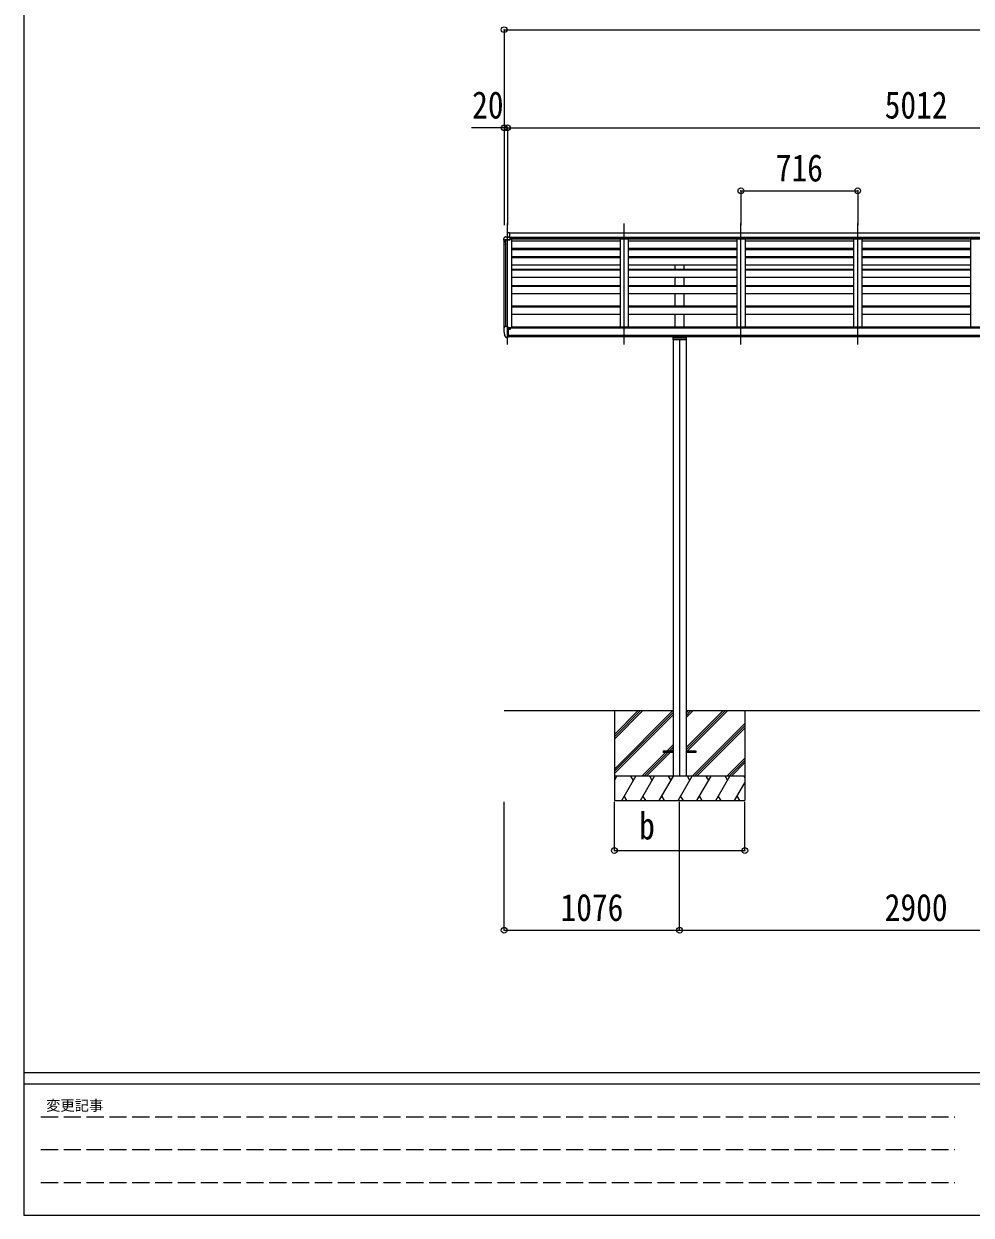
# Model space of a CAD drawing. Units: millimetres at full size. Extents: x -9783 to 9892, y -6828 to 6752.
# Drawn here: x -9783 to -3974, y -6828 to 477 of the extents above; entities that cross this region are included whole.
import ezdxf
from ezdxf.enums import TextEntityAlignment as Align

# ---------------------------------------------------------------- set-up
doc = ezdxf.new("R2010")
doc.units = ezdxf.units.MM
doc.header["$LTSCALE"] = 35
doc.header["$PDMODE"] = 32
doc.header["$PDSIZE"] = 35
doc.linetypes.add('DASHED3', pattern=[4, 3, -1])
for name, color, linetype, lineweight in [('0-0_0', 7, 'Continuous', 9), ('0-1_本体', 4, 'Continuous', 9), ('0-2_部品', 7, 'Continuous', 9), ('0-8_PARTS2', 2, 'Continuous', 9), ('0-A_寸法', 6, 'Continuous', 9), ('F-0_240', 7, 'Continuous', 9)]:
    doc.layers.add(name, color=color, linetype=linetype, lineweight=lineweight)
doc.styles.add('ＭＳ ゴシック', font='')
doc.styles.get('ＭＳ ゴシック').set_extended_font_data('MS Gothic')

msp = doc.modelspace()

# ---------------------------------------------------------------- linework, layer by layer
at = {"layer": '0-0_0'}
for p, q in [((-5801.42, -3736.17), (-6837.92, -3736.17)), ((-6161.92, -3736.17), (-6161.92, -4286.17)), ((-6161.92, -4092.48), (-5805.61, -3736.17)), ((-6161.92, -3880.35), (-6017.74, -3736.17)), ((-6161.92, -3894.49), (-6003.6, -3736.17)), ((-6161.92, -3908.63), (-5989.45, -3736.17)), ((-6161.92, -4106.62), (-5801.42, -3746.12)), ((-6161.92, -4120.76), (-5801.42, -3760.27)), ((-2901.42, -3736.17), (-5722.42, -3736.17)), ((-5722.42, -3961.35), (-5497.24, -3736.17)), ((-5722.42, -3975.49), (-5483.1, -3736.17)), ((-5722.42, -3777.5), (-5681.09, -3736.17)), ((-5722.42, -3763.36), (-5695.23, -3736.17)), ((-5722.42, -3749.22), (-5709.37, -3736.17)), ((-5714.46, -3981.67), (-5468.95, -3736.17)), ((-5361.92, -3736.17), (-5361.92, -4286.17)), ((-5685.11, -4136.17), (-5361.92, -3812.98)), ((-5670.97, -4136.17), (-5361.92, -3827.12)), ((-5656.82, -4136.17), (-5361.92, -3841.27)), ((-5838.97, -3981.67), (-5801.42, -3944.11)), ((-5993.47, -4136.17), (-5847.97, -3990.67)), ((-5979.33, -4136.17), (-5833.83, -3990.67)), ((-5965.19, -4136.17), (-5819.69, -3990.67)), ((-5824.83, -3981.67), (-5801.42, -3958.26)), ((-5810.69, -3981.67), (-5801.42, -3972.4)), ((-5472.97, -4136.17), (-5361.92, -4025.11)), ((-5458.83, -4136.17), (-5361.92, -4039.25)), ((-5444.69, -4136.17), (-5361.92, -4053.4)), ((-5361.92, -4136.17), (-6161.92, -4136.17)), ((-6161.92, -4163.67), (-6146.04, -4136.17)), ((-6117.17, -4286.17), (-6030.57, -4136.17)), ((-6045.57, -4162.15), (-6060.57, -4136.17)), ((-6001.7, -4286.17), (-5915.1, -4136.17)), ((-5930.1, -4162.15), (-5945.1, -4136.17)), ((-5886.23, -4286.17), (-5799.63, -4136.17)), ((-5814.63, -4162.15), (-5829.63, -4136.17)), ((-5770.76, -4286.17), (-5684.16, -4136.17)), ((-5699.16, -4162.15), (-5714.16, -4136.17)), ((-5655.29, -4286.17), (-5568.69, -4136.17)), ((-5583.69, -4162.15), (-5598.69, -4136.17)), ((-5539.82, -4286.17), (-5453.22, -4136.17)), ((-5483.22, -4136.17), (-5468.22, -4162.15)), ((-5367.75, -4136.17), (-5361.92, -4146.27)), ((-5424.35, -4286.17), (-5361.92, -4178.03)), ((-6161.92, -4286.17), (-5361.92, -4286.17)), ((-6102.17, -4260.19), (-6087.17, -4286.17)), ((-5986.7, -4260.19), (-5971.7, -4286.17)), ((-5871.23, -4260.19), (-5856.23, -4286.17)), ((-5755.76, -4260.19), (-5740.76, -4286.17)), ((-5640.29, -4260.19), (-5625.29, -4286.17)), ((-5524.82, -4260.19), (-5509.82, -4286.17)), ((-5409.35, -4260.19), (-5394.35, -4286.17))]:
    msp.add_line(p, q, dxfattribs=at)
at = {"layer": '0-1_本体'}
for p, q in [((-6837.92, -1386.7), (-6837.92, -848.73)), ((-6828.22, -1380.15), (-6828.22, -848.1)), ((-6804.42, -805.2), (-1819.42, -805.2)), ((-6804.42, -832.31), (-1819.42, -832.31)), ((-6801.42, -834.57), (-1822.42, -834.57)), ((-6801.42, -840.22), (-1822.42, -840.22)), ((-6801.42, -841.11), (-1822.42, -841.11)), ((-6792.92, -841.11), (-6792.92, -1385.29)), ((-6126.91, -856.57), (-6792.92, -856.57)), ((-6126.92, -841.11), (-6126.92, -1383.63)), ((-6076.92, -841.11), (-6076.92, -1383.63)), ((-5410.91, -856.57), (-6076.92, -856.57)), ((-5410.92, -841.11), (-5410.92, -1383.63)), ((-5360.92, -841.11), (-5360.92, -1383.63)), ((-4694.91, -856.57), (-5360.92, -856.57)), ((-4694.92, -841.11), (-4694.92, -1383.63)), ((-4644.92, -841.11), (-4644.92, -1383.63)), ((-3978.91, -856.57), (-4644.92, -856.57)), ((-3978.92, -841.11), (-3978.92, -1383.63)), ((-6126.91, -901.1), (-6792.92, -901.1)), ((-6126.91, -903.1), (-6792.92, -903.1)), ((-6792.92, -906.27), (-6126.92, -906.27)), ((-5410.91, -901.1), (-6076.92, -901.1)), ((-5410.91, -903.1), (-6076.92, -903.1)), ((-6076.92, -906.27), (-5410.92, -906.27)), ((-5789.42, -906.27), (-5789.42, -903.1)), ((-5734.42, -906.27), (-5734.42, -903.1)), ((-4694.91, -901.1), (-5360.92, -901.1)), ((-4694.91, -903.1), (-5360.92, -903.1)), ((-5360.92, -906.27), (-4694.92, -906.27)), ((-3978.91, -901.1), (-4644.92, -901.1)), ((-3978.91, -903.1), (-4644.92, -903.1)), ((-4644.92, -906.27), (-3978.92, -906.27)), ((-6126.92, -951.02), (-6792.92, -951.02)), ((-6792.92, -955.3), (-6126.92, -955.3)), ((-6126.92, -958.77), (-6792.92, -958.77)), ((-6126.92, -1003.01), (-6792.92, -1003.01)), ((-5410.92, -951.02), (-6076.92, -951.02)), ((-6076.92, -955.3), (-5410.92, -955.3)), ((-5410.92, -958.77), (-6076.92, -958.77)), ((-5410.92, -1003.01), (-6076.92, -1003.01)), ((-5789.42, -955.3), (-5789.42, -951.02)), ((-5789.42, -1027.88), (-5789.42, -1003.01)), ((-5734.42, -955.3), (-5734.42, -951.02)), ((-5734.42, -1027.88), (-5734.42, -1003.01)), ((-4694.92, -951.02), (-5360.92, -951.02)), ((-5360.92, -955.3), (-4694.92, -955.3)), ((-4694.92, -958.77), (-5360.92, -958.77)), ((-4694.92, -1003.01), (-5360.92, -1003.01)), ((-3978.92, -951.02), (-4644.92, -951.02)), ((-4644.92, -955.3), (-3978.92, -955.3)), ((-3978.92, -958.77), (-4644.92, -958.77)), ((-3978.92, -1003.01), (-4644.92, -1003.01)), ((-6792.92, -1027.88), (-6126.92, -1027.88)), ((-6792.92, -1031.9), (-6126.92, -1031.9)), ((-6792.92, -1076.34), (-6126.92, -1076.34)), ((-6076.92, -1027.88), (-5410.92, -1027.88)), ((-6076.92, -1031.9), (-5410.92, -1031.9)), ((-6076.92, -1076.34), (-5410.92, -1076.34)), ((-5789.42, -1127.92), (-5789.42, -1076.34)), ((-5734.42, -1127.92), (-5734.42, -1076.34)), ((-5360.92, -1027.88), (-4694.92, -1027.88)), ((-5360.92, -1031.9), (-4694.92, -1031.9)), ((-5360.92, -1076.34), (-4694.92, -1076.34)), ((-4644.92, -1027.88), (-3978.92, -1027.88)), ((-4644.92, -1031.9), (-3978.92, -1031.9)), ((-4644.92, -1076.34), (-3978.92, -1076.34)), ((-6792.92, -1127.92), (-6126.92, -1127.92)), ((-6126.92, -1133.7), (-6792.92, -1133.7)), ((-6076.92, -1127.92), (-5410.92, -1127.92)), ((-5410.92, -1133.7), (-6076.92, -1133.7)), ((-5360.92, -1127.92), (-4694.92, -1127.92)), ((-4694.92, -1133.7), (-5360.92, -1133.7)), ((-4644.92, -1127.92), (-3978.92, -1127.92)), ((-3978.92, -1133.7), (-4644.92, -1133.7)), ((-6792.92, -1177.63), (-6126.92, -1177.63)), ((-6076.92, -1177.63), (-5410.92, -1177.63)), ((-5789.42, -1253.01), (-5789.42, -1177.63)), ((-5734.42, -1253.01), (-5734.42, -1177.63)), ((-5360.92, -1177.63), (-4694.92, -1177.63)), ((-4644.92, -1177.63), (-3978.92, -1177.63)), ((-6792.92, -1253.01), (-6126.92, -1253.01)), ((-6126.92, -1259.83), (-6792.92, -1259.83)), ((-6792.92, -1303.37), (-6126.92, -1303.37)), ((-6076.92, -1253.01), (-5410.92, -1253.01)), ((-5410.92, -1259.83), (-6076.92, -1259.83)), ((-6076.92, -1303.37), (-5410.92, -1303.37)), ((-5789.42, -1383.55), (-5789.42, -1303.37)), ((-5734.42, -1383.55), (-5734.42, -1303.37)), ((-5360.92, -1253.01), (-4694.92, -1253.01)), ((-4694.92, -1259.83), (-5360.92, -1259.83)), ((-5360.92, -1303.37), (-4694.92, -1303.37)), ((-4644.92, -1253.01), (-3978.92, -1253.01)), ((-3978.92, -1259.83), (-4644.92, -1259.83)), ((-4644.92, -1303.37), (-3978.92, -1303.37)), ((-6816.42, -1385.29), (-6792.91, -1385.29)), ((-6787.92, -1390.26), (-6787.92, -1383.55)), ((-1835.92, -1383.55), (-6787.92, -1383.55)), ((-1812.42, -1390.26), (-6811.42, -1390.26)), ((-6811.42, -1431.48), (-1812.42, -1431.48)), ((-1812.42, -1443.34), (-6811.42, -1443.25)), ((-5801.42, -1459.08), (-5801.42, -4136.17)), ((-5722.42, -1459.08), (-5722.42, -4136.17))]:
    msp.add_line(p, q, dxfattribs=at)
msp.add_circle((-6803.94, -1394.99), 3, dxfattribs=at)
at = {"layer": '0-2_部品'}
for p, q in [((-6816.42, -803.2), (-6817.92, -803.2)), ((-6817.92, -803.2), (-6817.92, -805.6)), ((-6816.42, -803.2), (-6816.42, -804.92)), ((-6804.42, -803.95), (-6816.42, -803.21)), ((-6839.92, -850.48), (-6839.92, -839.41)), ((-6838.42, -850.48), (-6838.42, -849.85)), ((-6833.01, -830.61), (-6837.07, -836.41)), ((-6837.07, -846.85), (-6832.5, -846.6)), ((-6836.99, -848.35), (-6832.42, -848.1)), ((-6832.5, -846.6), (-6801.42, -846.6)), ((-6832.5, -848.1), (-6801.42, -848.1)), ((-6829.92, -830.04), (-6832.25, -830.18)), ((-6829.92, -830.04), (-6817.92, -830.04)), ((-6817.92, -831.69), (-6817.92, -805.6)), ((-6804.42, -830.97), (-6817.92, -830.14)), ((-6804.42, -831.17), (-6817.92, -830.42)), ((-6804.42, -832.44), (-6817.92, -831.69)), ((-6817.92, -831.69), (-6801.42, -834.18)), ((-6816.42, -804.92), (-6816.42, -804.93)), ((-6804.42, -803.95), (-6804.42, -832.44)), ((-6801.42, -848.1), (-6801.42, -834.18)), ((-6833.01, -1379.67), (-6837.07, -1385.47)), ((-6817.92, -1447.6), (-6817.92, -1379.1)), ((-6816.42, -1380.01), (-6817.92, -1380.01)), ((-6816.42, -1380.01), (-6816.42, -1386.18)), ((-6839.92, -1388.47), (-6839.92, -1389.1)), ((-6825.54, -1445.79), (-6835.28, -1430.41)), ((-6819.42, -1447.51), (-6823.12, -1447.28)), ((-6819.42, -1447.51), (-6817.92, -1447.6)), ((-6811.42, -1388.83), (-6817.92, -1388.43)), ((-6817.92, -1445.4), (-6817.42, -1445.4)), ((-6817.42, -1445.4), (-6816.92, -1444.4)), ((-6811.42, -1444.4), (-6816.92, -1444.4)), ((-6806.94, -1394.01), (-6806.42, -1394.01)), ((-6806.42, -1394.01), (-6806.12, -1394.01)), ((-5723.42, -1449.83), (-5800.42, -1449.83))]:
    msp.add_line(p, q, dxfattribs=at)
at = {"layer": '0-2_部品', "color": 4}
for p, q in [((-5861.92, -3981.67), (-5801.42, -3981.67)), ((-5861.92, -3981.67), (-5861.92, -3990.67)), ((-5801.42, -3990.67), (-5861.92, -3990.67)), ((-5722.42, -3981.67), (-5661.92, -3981.67)), ((-5661.92, -3990.67), (-5722.42, -3990.67)), ((-5661.92, -3981.67), (-5661.92, -3990.67))]:
    msp.add_line(p, q, dxfattribs=at)
at = {"layer": '0-2_部品'}
for points in [[(-6804.42, -805.1), (-6808.02, -805.05), (-6816.42, -804.93)], [(-6817.92, -1379.1), (-6829.92, -1379.1), (-6832.25, -1379.24)], [(-6811.42, -1444.4), (-6811.42, -1386.18), (-6816.42, -1386.18)], [(-6817.92, -1433.71), (-6814.75, -1433.3), (-6811.42, -1432.87)], [(-6806.12, -1392.83), (-6806.12, -1394.01), (-6801.42, -1394.01)], [(-6801.42, -1392.4), (-6801.42, -1394.01), (-6800.94, -1394.01)], [(-5803.42, -1442.49), (-5803.42, -1459.08), (-5720.42, -1459.08), (-5720.42, -1442.49)]]:
    msp.add_lwpolyline(points, dxfattribs=at)
for centre, radius, start, end in [((-6836.92, -839.41), 3, 93, 180), ((-6836.92, -849.85), 3, 93, 180), ((-6637.92, -850.48), 202, 180, 188.0693), ((-6836.92, -849.85), 1.5, 93, 180), ((-6637.92, -850.48), 200.5, 180, 184.04721), ((-6832.19, -831.18), 1, 93.5, 145), ((-6836.92, -1388.47), 3, 93, 180), ((-6832.19, -1380.24), 1, 93.5, 145), ((-6647.42, -1389.1), 192.49, 180.0008, 192.1233), ((-6832.69, -1428.91), 3, 191.83348, 210), ((-6822.94, -1444.29), 3, 210, 266.5), ((-6803.92, -1394.01), 2.5, 151.64236, 180), ((-6803.92, -1394.01), 2.5, 0, 151.64236)]:
    msp.add_arc(centre, radius, start, end, dxfattribs=at)
msp.add_ellipse((-6774.58, -805.85), major_axis=(-43.33, 0.25), ratio=0.060879, start_param=6.0196548, end_param=6.2835435, dxfattribs=at)
at = {"layer": '0-8_PARTS2', "color": 6}
for p, q in [((-6817.92, -161), (-1805.92, -161)), ((-5385.92, -546.9), (-4669.92, -546.9))]:
    msp.add_line(p, q, dxfattribs=at)
at = {"layer": '0-8_PARTS2'}
for p, q in [((-6817.92, -1489.66), (-6817.92, -748.18)), ((-6101.92, -1489.66), (-6101.92, -748.18)), ((-5385.92, -1489.66), (-5385.92, -748.18)), ((-4669.92, -1489.66), (-4669.92, -748.18)), ((-5761.92, -1456.29), (-5761.92, -4138.97))]:
    msp.add_line(p, q, dxfattribs=at)
at = {"layer": '0-A_寸法'}
for p, q in [((-6837.92, 440.84), (-6837.92, -161)), ((-6837.92, 440.84), (-353.91, 440.84)), ((-6837.92, -161), (-7037.92, -161)), ((-6837.92, -161), (-6837.92, -757.09)), ((-6817.92, -161), (-6837.92, -161)), ((-6817.92, -161), (-6817.92, -757.09)), ((-6817.92, -161), (-6817.92, -757.09)), ((-5385.92, -546.9), (-5385.92, -757.09)), ((-4669.92, -546.9), (-4669.92, -757.09)), ((-6837.92, -5081.35), (-6837.92, -4294.17)), ((-6161.92, -4592.83), (-6161.92, -4294.17)), ((-5761.92, -5081.35), (-5761.92, -4294.17)), ((-5361.92, -4592.83), (-5361.92, -4294.17)), ((-6161.92, -4592.83), (-5361.92, -4592.83)), ((-6837.92, -5081.35), (-5761.92, -5081.35)), ((-5761.92, -5081.35), (-2861.92, -5081.35))]:
    msp.add_line(p, q, dxfattribs=at)
for p in [(-6837.92, 440.84), (-6837.92, -161), (-6817.92, -161), (-5385.92, -546.9), (-4669.92, -546.9), (-6161.92, -4592.83), (-5361.92, -4592.83), (-6837.92, -5081.35), (-5761.92, -5081.35)]:
    msp.add_point(p, dxfattribs=at)
at = {"layer": 'F-0_240', "color": 5}
for p, q in [((-9783.03, 6751.9), (-9783.03, -6828.1)), ((-9783.03, -5953.1), (9396.97, -5953.1)), ((-9783.03, -6023.1), (6285.75, -6023.1)), ((-9783.03, -6828.1), (9396.97, -6828.1))]:
    msp.add_line(p, q, dxfattribs=at)
at = {"layer": 'F-0_240', "color": 4, "linetype": 'DASHED3'}
for p, q in [((-9678.03, -6224.35), (-4074.25, -6224.35)), ((-9678.03, -6425.6), (-4074.25, -6425.6)), ((-9678.03, -6626.85), (-4074.25, -6626.85))]:
    msp.add_line(p, q, dxfattribs=at)

# ---------------------------------------------------------------- texts
at = {"layer": '0-A_寸法', "color": 7, "style": 'ＭＳ ゴシック', "width": 0.85}
for s, p in [('20', (-7034.17, -154)), ('5012', (-4504.42, -154)), ('716', (-5172.29, -539.9)), ('b', (-6010.04, -4573.83)), ('1076', (-6492.42, -5074.35)), ('2900', (-4504.42, -5074.35))]:
    msp.add_text(s, height=166.8, dxfattribs=at).set_placement(p, align=Align.BOTTOM_LEFT)
at = {"layer": 'F-0_240', "style": 'ＭＳ ゴシック'}
msp.add_text('変更記事', height=64.15, dxfattribs=at).set_placement((-9646.27, -6206.85), align=Align.BOTTOM_LEFT)

doc.saveas('drawing.dxf')
